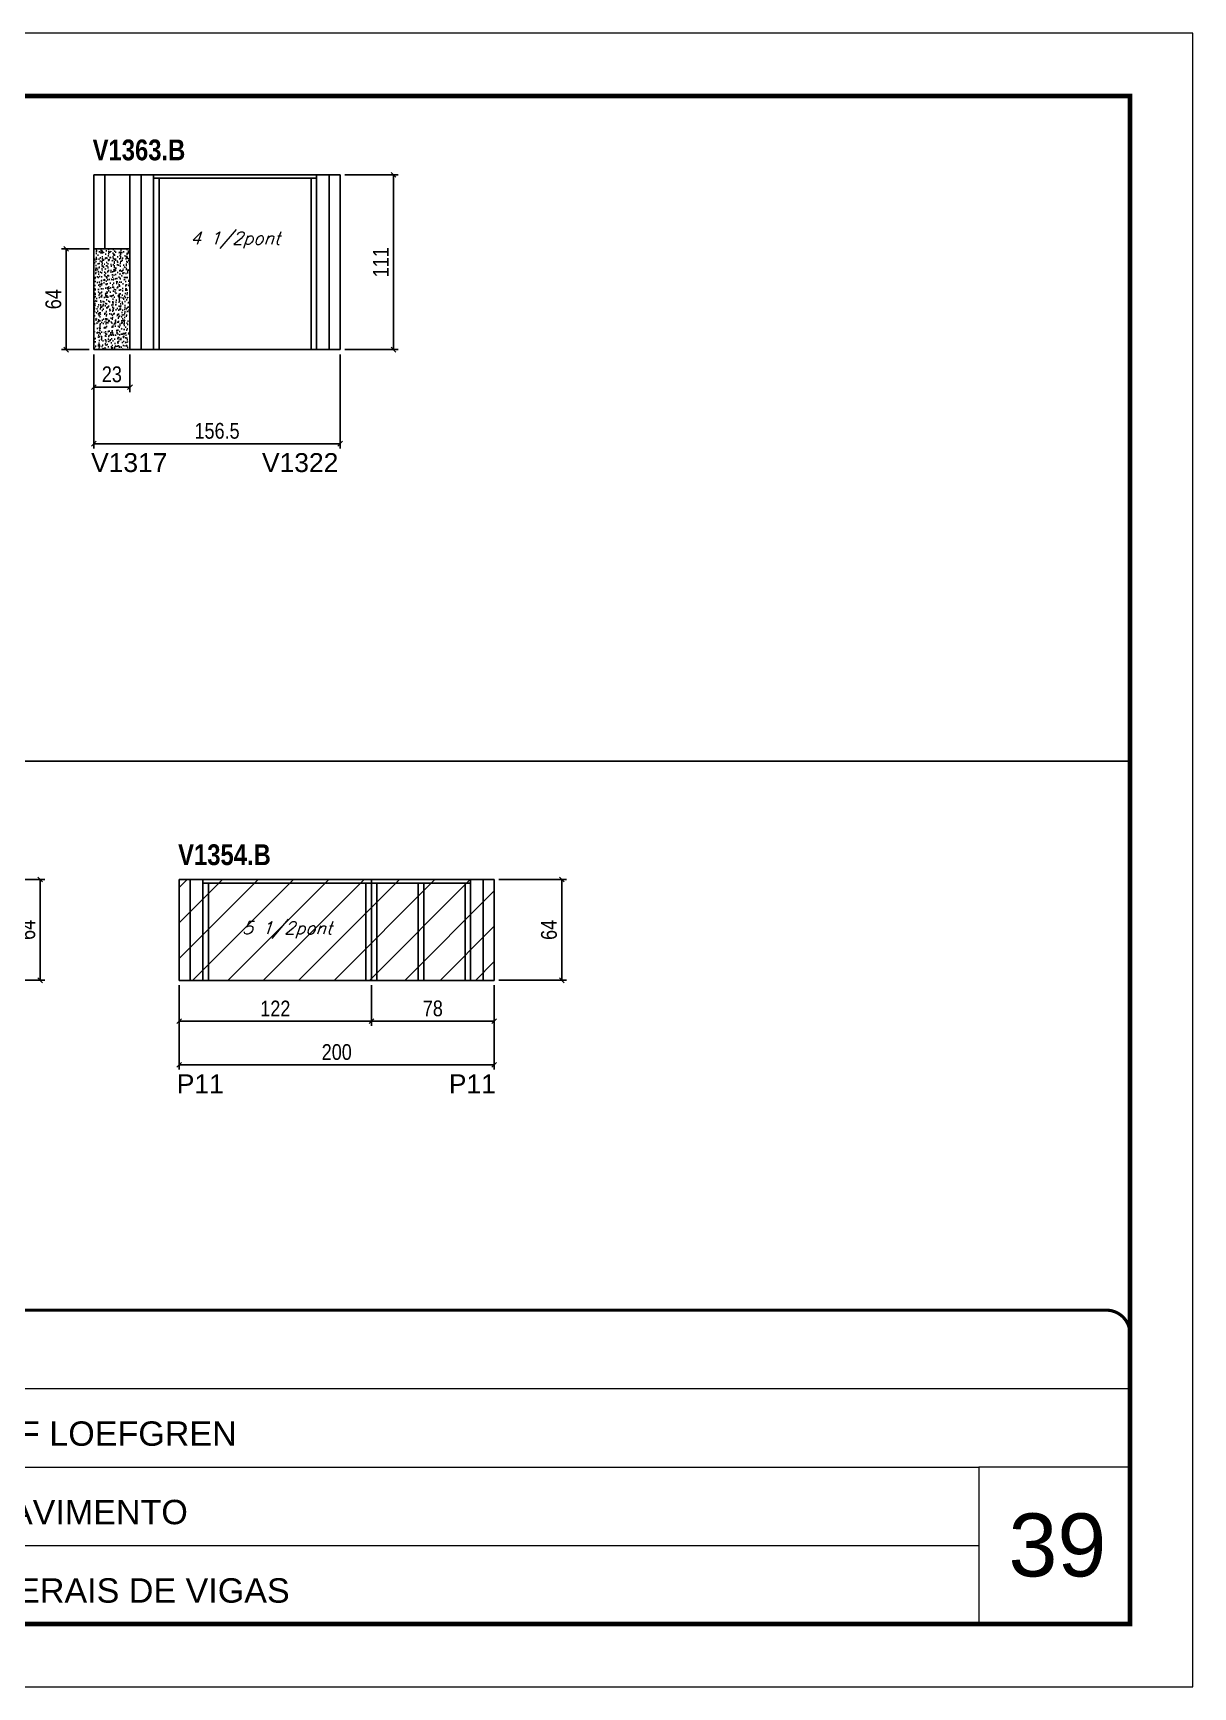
# Model space of a CAD drawing. Extents: x 3309 to 10384, y -2522 to 14608.
# Drawn here: x 7255 to 7991, y 3221 to 4271 of the extents above; entities that cross this region are included whole.
import ezdxf

# ---------------------------------------------------------------- set-up
doc = ezdxf.new("R2010")
doc.units = 0
doc.linetypes.add('CONTINUO', pattern=[0])
doc.linetypes.add('DASHED', pattern=[0.75, 0.5, -0.25])
for name, color, linetype in [('5', 5, 'Continuous'), ('COTA', 241, 'Continuous'), ('NOMENCLATURA', 7, 'Continuous'), ('Painéis', 200, 'Continuous'), ('SARR_2.2x7', 40, 'Continuous'), ('SARR_3.5x7', 81, 'Continuous'), ('texto', 7, 'Continuous')]:
    doc.layers.add(name, color=color, linetype=linetype)
for name, color, linetype, lineweight in [('CARIMBO', 255, 'Continuous', 9), ('Folhas', 255, 'Continuous', 9), ('Hachura', 251, 'Continuous', 9), ('SARRAFO DE PRESSAO', 251, 'DASHED', 9)]:
    doc.layers.add(name, color=color, linetype=linetype, lineweight=lineweight)
doc.styles.add('ARIAL', font='arial.ttf')
doc.styles.add('COTA TECNICA', font='techl___.ttf', dxfattribs={"height": 10})
doc.styles.add('Romans', font='romans.shx')
doc.styles.get("Standard").update_dxf_attribs({"font": 'arial.ttf'})
doc.styles.add('TECNICA', font='techb___.ttf', dxfattribs={"height": 10})
doc.dimstyles.new('PAINEL', dxfattribs={"dimtxt": 10, "dimasz": 3, "dimexe": 3, "dimexo": 3, "dimgap": 3, "dimtad": 1, "dimdec": 1, "dimzin": 12, "dimdsep": 46, "dimtxsty": 'COTA TECNICA', "dimblk1": 'OBLIQUE', "dimblk2": 'OBLIQUE', "dimsah": 1, "dimcen": 0.9, "dimclrd": 4, "dimclre": 4, "dimclrt": 240, "dimadec": 1, "dimazin": 3, "dimtfac": 1, "dimtdec": 1, "dimtmove": 0, "dimatfit": 3, "dimfxl": 1, "dimtolj": 1, "dimtzin": 12, "dimarcsym": 0})

# ---------------------------------------------------------------- blocks, each defined once
blk = doc.blocks.new('9999999999')
at = {"color": 30, "linetype": 'CONTINUO'}
for p, q in [((98564.6, 34379.6), (99584, 34379.6)), ((98564.6, 34329.8), (99488, 34329.8)), ((99584, 34329.8), (99488, 34329.8)), ((99488, 34329.8), (99488, 34230.2)), ((98564.6, 34280), (99488, 34280))]:
    blk.add_line(p, q, dxfattribs=at)
at = {"color": 30, "linetype": 'CONTINUO', "const_width": 2}
blk.add_lwpolyline([(99584, 34230.2), (99584, 34414.4, 0.414214), (99569, 34429.4), (98229, 34429.4, 0.414214), (98214, 34414.4), (98214, 34245.2, 0.414214), (98229, 34230.2), (99584, 34230.2)], format="xyb", dxfattribs=at)
at = {"layer": 'Folhas'}
blk.add_lwpolyline([(98139, 34190.2), (99624, 34190.2), (99624, 35240.2), (98139, 35240.2)], close=True, dxfattribs=at)
at = {"layer": 'Folhas', "color": 30, "const_width": 3}
blk.add_lwpolyline([(98214, 34230.2), (99584, 34230.2), (99584, 35200.2), (98214, 35200.2)], close=True, dxfattribs=at)
at = {"color": 7, "linetype": 'Continuous', "ltscale": 5, "style": 'ARIAL'}
for s, p in [('LEAF LOEFGREN', (98837.7, 34343.3)), ('5°PAVIMENTO', (98837.7, 34293.5)), ('LATERAIS DE VIGAS', (98837.7, 34243.7))]:
    blk.add_text(s, height=15.483, dxfattribs=at).set_placement(p)
blk = doc.blocks.new('_Oblique')
at = {"color": 0, "linetype": 'ByBlock', "lineweight": -2}
blk.add_line((-0.5, -0.5), (0.5, 0.5), dxfattribs=at)
blk = doc.blocks.new('*D1233')
at = {"layer": 'COTA', "color": 4, "lineweight": -2, "transparency": 16777216}
for p, q in [((7293.4, 4066.7), (7293.4, 4007)), ((7449.9, 4066.7), (7449.9, 4007)), ((7293.4, 4010), (7449.9, 4010))]:
    blk.add_line(p, q, dxfattribs=at)
at = {"layer": 'Defpoints', "color": 0, "transparency": 16777216}
for p in [(7293.4, 4069.7), (7449.9, 4069.7), (7449.9, 4010)]:
    blk.add_point(p, dxfattribs=at)
at = {"layer": 'COTA', "color": 4, "lineweight": -2, "transparency": 16777216, "xscale": 3, "yscale": 3, "zscale": 3, "rotation": 180}
blk.add_blockref('_Oblique', (7293.4, 4010), dxfattribs=at)
at = {"layer": 'COTA', "color": 4, "lineweight": -2, "transparency": 16777216, "xscale": 3, "yscale": 3, "zscale": 3}
blk.add_blockref('_Oblique', (7449.9, 4010), dxfattribs=at)
at = {"layer": 'COTA', "color": 240, "transparency": 16777216, "insert": (7371.7, 4018.1), "char_height": 10, "attachment_point": 5, "style": 'COTA TECNICA'}
blk.add_mtext('\\A1;156.5', dxfattribs=at)
blk = doc.blocks.new('*D1234')
at = {"layer": 'COTA', "color": 4, "lineweight": -2, "transparency": 16777216}
for p, q in [((7452.9, 4180.7), (7486.8, 4180.7)), ((7483.8, 4180.7), (7483.8, 4069.7)), ((7452.9, 4069.7), (7486.8, 4069.7))]:
    blk.add_line(p, q, dxfattribs=at)
at = {"layer": 'Defpoints', "color": 0, "transparency": 16777216}
for p in [(7449.9, 4180.7), (7449.9, 4069.7), (7483.8, 4069.7)]:
    blk.add_point(p, dxfattribs=at)
at = {"layer": 'COTA', "color": 4, "lineweight": -2, "transparency": 16777216, "xscale": 3, "yscale": 3, "zscale": 3}
for p, rotation in [((7483.8, 4180.7), 90), ((7483.8, 4069.7), 270)]:
    blk.add_blockref('_Oblique', p, dxfattribs=dict(at, rotation=rotation))
at = {"layer": 'COTA', "color": 240, "transparency": 16777216, "insert": (7475.7, 4125.2), "char_height": 10, "attachment_point": 5, "rotation": 90, "style": 'COTA TECNICA'}
blk.add_mtext('\\A1;111', dxfattribs=at)
blk = doc.blocks.new('*D1235')
at = {"layer": 'COTA', "color": 4, "lineweight": -2, "transparency": 16777216}
for p, q in [((7290.4, 4133.7), (7272.9, 4133.7)), ((7275.9, 4133.7), (7275.9, 4069.7)), ((7290.4, 4069.7), (7272.9, 4069.7))]:
    blk.add_line(p, q, dxfattribs=at)
at = {"layer": 'Defpoints', "color": 0, "transparency": 16777216}
for p in [(7293.4, 4133.7), (7275.9, 4069.7), (7293.4, 4069.7)]:
    blk.add_point(p, dxfattribs=at)
at = {"layer": 'COTA', "color": 4, "lineweight": -2, "transparency": 16777216, "xscale": 3, "yscale": 3, "zscale": 3}
for p, rotation in [((7275.9, 4133.7), 90), ((7275.9, 4069.7), 270)]:
    blk.add_blockref('_Oblique', p, dxfattribs=dict(at, rotation=rotation))
at = {"layer": 'COTA', "color": 240, "transparency": 16777216, "insert": (7267.8, 4101.7), "char_height": 10, "attachment_point": 5, "rotation": 90, "style": 'COTA TECNICA'}
blk.add_mtext('\\A1;64', dxfattribs=at)
blk = doc.blocks.new('*D1236')
at = {"layer": 'COTA', "color": 4, "lineweight": -2, "transparency": 16777216}
for p, q in [((7293.4, 4066.7), (7293.4, 4042.8)), ((7316.4, 4066.7), (7316.4, 4042.8)), ((7293.4, 4045.8), (7316.4, 4045.8))]:
    blk.add_line(p, q, dxfattribs=at)
at = {"layer": 'Defpoints', "color": 0, "transparency": 16777216}
for p in [(7293.4, 4069.7), (7316.4, 4069.7), (7316.4, 4045.8)]:
    blk.add_point(p, dxfattribs=at)
at = {"layer": 'COTA', "color": 4, "lineweight": -2, "transparency": 16777216, "xscale": 3, "yscale": 3, "zscale": 3, "rotation": 180}
blk.add_blockref('_Oblique', (7293.4, 4045.8), dxfattribs=at)
at = {"layer": 'COTA', "color": 4, "lineweight": -2, "transparency": 16777216, "xscale": 3, "yscale": 3, "zscale": 3}
blk.add_blockref('_Oblique', (7316.4, 4045.8), dxfattribs=at)
at = {"layer": 'COTA', "color": 240, "transparency": 16777216, "insert": (7304.9, 4054), "char_height": 10, "attachment_point": 5, "style": 'COTA TECNICA'}
blk.add_mtext('\\A1;23', dxfattribs=at)
blk = doc.blocks.new('*D1288')
at = {"layer": 'COTA', "color": 4, "lineweight": -2, "transparency": 16777216}
for p, q in [((7198.2, 3733.3), (7262.4, 3733.3)), ((7259.4, 3669.3), (7259.4, 3733.3)), ((7198.2, 3669.3), (7262.4, 3669.3))]:
    blk.add_line(p, q, dxfattribs=at)
at = {"layer": 'Defpoints', "color": 0, "transparency": 16777216}
for p in [(7195.2, 3733.3), (7259.4, 3733.3), (7195.2, 3669.3)]:
    blk.add_point(p, dxfattribs=at)
at = {"layer": 'COTA', "color": 4, "lineweight": -2, "transparency": 16777216, "xscale": 3, "yscale": 3, "zscale": 3}
for p, rotation in [((7259.4, 3733.3), 90), ((7259.4, 3669.3), 270)]:
    blk.add_blockref('_Oblique', p, dxfattribs=dict(at, rotation=rotation))
at = {"layer": 'COTA', "color": 240, "transparency": 16777216, "insert": (7251.3, 3701.3), "char_height": 10, "attachment_point": 5, "rotation": 90, "style": 'COTA TECNICA'}
blk.add_mtext('\\A1;64', dxfattribs=at)
blk = doc.blocks.new('*D1278')
at = {"layer": 'COTA', "color": 4, "linetype": 'ByBlock', "lineweight": -2, "transparency": 16777216}
for p, q in [((7469.7, 3666.3), (7469.7, 3640.3)), ((7547.7, 3666.3), (7547.7, 3640.3)), ((7547.7, 3643.3), (7469.7, 3643.3))]:
    blk.add_line(p, q, dxfattribs=at)
at = {"layer": 'Defpoints', "color": 0, "linetype": 'ByBlock', "transparency": 16777216}
for p in [(7469.7, 3669.3), (7547.7, 3669.3), (7469.7, 3643.3)]:
    blk.add_point(p, dxfattribs=at)
at = {"layer": 'COTA', "color": 4, "linetype": 'ByBlock', "lineweight": -2, "transparency": 16777216, "xscale": 3, "yscale": 3, "zscale": 3, "rotation": 180}
blk.add_blockref('_Oblique', (7469.7, 3643.3), dxfattribs=at)
at = {"layer": 'COTA', "color": 4, "linetype": 'ByBlock', "lineweight": -2, "transparency": 16777216, "xscale": 3, "yscale": 3, "zscale": 3}
blk.add_blockref('_Oblique', (7547.7, 3643.3), dxfattribs=at)
at = {"layer": 'COTA', "color": 240, "linetype": 'ByBlock', "transparency": 16777216, "insert": (7508.7, 3651.4), "char_height": 10, "attachment_point": 5, "style": 'COTA TECNICA'}
blk.add_mtext('\\A1;78', dxfattribs=at)
blk = doc.blocks.new('*D1279')
at = {"layer": 'COTA', "color": 4, "linetype": 'ByBlock', "lineweight": -2, "transparency": 16777216}
for p, q in [((7347.7, 3666.3), (7347.7, 3640.3)), ((7469.7, 3666.3), (7469.7, 3640.3)), ((7469.7, 3643.3), (7347.7, 3643.3))]:
    blk.add_line(p, q, dxfattribs=at)
at = {"layer": 'Defpoints', "color": 0, "linetype": 'ByBlock', "transparency": 16777216}
for p in [(7347.7, 3669.3), (7469.7, 3669.3), (7347.7, 3643.3)]:
    blk.add_point(p, dxfattribs=at)
at = {"layer": 'COTA', "color": 4, "linetype": 'ByBlock', "lineweight": -2, "transparency": 16777216, "xscale": 3, "yscale": 3, "zscale": 3, "rotation": 180}
blk.add_blockref('_Oblique', (7347.7, 3643.3), dxfattribs=at)
at = {"layer": 'COTA', "color": 4, "linetype": 'ByBlock', "lineweight": -2, "transparency": 16777216, "xscale": 3, "yscale": 3, "zscale": 3}
blk.add_blockref('_Oblique', (7469.7, 3643.3), dxfattribs=at)
at = {"layer": 'COTA', "color": 240, "linetype": 'ByBlock', "transparency": 16777216, "insert": (7408.7, 3651.4), "char_height": 10, "attachment_point": 5, "style": 'COTA TECNICA'}
blk.add_mtext('\\A1;122', dxfattribs=at)
blk = doc.blocks.new('*D1289')
at = {"layer": 'COTA', "color": 4, "linetype": 'ByBlock', "lineweight": -2, "transparency": 16777216}
for p, q in [((7347.7, 3666.3), (7347.7, 3612.6)), ((7547.7, 3666.3), (7547.7, 3612.6)), ((7547.7, 3615.6), (7347.7, 3615.6))]:
    blk.add_line(p, q, dxfattribs=at)
at = {"layer": 'Defpoints', "color": 0, "linetype": 'ByBlock', "transparency": 16777216}
for p in [(7347.7, 3669.3), (7547.7, 3669.3), (7347.7, 3615.6)]:
    blk.add_point(p, dxfattribs=at)
at = {"layer": 'COTA', "color": 4, "linetype": 'ByBlock', "lineweight": -2, "transparency": 16777216, "xscale": 3, "yscale": 3, "zscale": 3, "rotation": 180}
blk.add_blockref('_Oblique', (7347.7, 3615.6), dxfattribs=at)
at = {"layer": 'COTA', "color": 4, "linetype": 'ByBlock', "lineweight": -2, "transparency": 16777216, "xscale": 3, "yscale": 3, "zscale": 3}
blk.add_blockref('_Oblique', (7547.7, 3615.6), dxfattribs=at)
at = {"layer": 'COTA', "color": 240, "linetype": 'ByBlock', "transparency": 16777216, "insert": (7447.7, 3623.7), "char_height": 10, "attachment_point": 5, "style": 'COTA TECNICA'}
blk.add_mtext('\\A1;200', dxfattribs=at)
blk = doc.blocks.new('*D1290')
at = {"layer": 'COTA', "color": 4, "lineweight": -2, "transparency": 16777216}
for p, q in [((7550.7, 3733.3), (7593.6, 3733.3)), ((7590.6, 3733.3), (7590.6, 3669.3)), ((7550.7, 3669.3), (7593.6, 3669.3))]:
    blk.add_line(p, q, dxfattribs=at)
at = {"layer": 'Defpoints', "color": 0, "transparency": 16777216}
for p in [(7547.7, 3733.3), (7547.7, 3669.3), (7590.6, 3669.3)]:
    blk.add_point(p, dxfattribs=at)
at = {"layer": 'COTA', "color": 4, "lineweight": -2, "transparency": 16777216, "xscale": 3, "yscale": 3, "zscale": 3}
for p, rotation in [((7590.6, 3733.3), 90), ((7590.6, 3669.3), 270)]:
    blk.add_blockref('_Oblique', p, dxfattribs=dict(at, rotation=rotation))
at = {"layer": 'COTA', "color": 240, "transparency": 16777216, "insert": (7582.5, 3701.3), "char_height": 10, "attachment_point": 5, "rotation": 90, "style": 'COTA TECNICA'}
blk.add_mtext('\\A1;64', dxfattribs=at)

msp = doc.modelspace()

# ---------------------------------------------------------------- hatches: boundary and pattern name
at = {"layer": 'COTA'}
h = msp.add_hatch(dxfattribs=at)
h.set_pattern_fill('AR-CONC', color=256, scale=0.03)
h.paths.add_polyline_path([(7316.41, 4133.72), (7293.41, 4133.72), (7293.41, 4069.72), (7316.41, 4069.72)])
at = {"layer": 'Hachura', "linetype": 'ByBlock'}
h = msp.add_hatch(dxfattribs=at)
h.set_pattern_fill('ANSI31', color=256, scale=5)
h.set_pattern_definition([(45, (334.334, -8089.655), (-11.22532, 11.22532), [])])
h.paths.add_polyline_path([(7469.69, 3733.25), (7347.69, 3733.25), (7347.69, 3669.25), (7469.69, 3669.25)])
h.paths.add_polyline_path([(7469.69, 3733.25), (7469.69, 3669.25), (7547.69, 3669.25), (7547.69, 3733.25)])

# ---------------------------------------------------------------- linework, layer by layer
at = {"layer": 'COTA'}
for p, q in [((7316.41, 4133.72), (7316.41, 4180.72)), ((7293.41, 4133.72), (7293.41, 4069.72)), ((7293.41, 4069.72), (7316.41, 4069.72)), ((6581.37, 3808.48), (7951.37, 3808.48))]:
    msp.add_line(p, q, dxfattribs=at)
at = {"layer": 'Painéis', "linetype": 'ByBlock'}
for p, q in [((7293.41, 4133.72), (7293.41, 4180.72)), ((7293.41, 4180.72), (7449.91, 4180.72)), ((7449.91, 4180.72), (7449.91, 4069.72)), ((7316.41, 4133.72), (7293.41, 4133.72)), ((7316.41, 4069.72), (7316.41, 4133.72)), ((7449.91, 4069.72), (7316.41, 4069.72)), ((7547.69, 3733.25, 0), (7347.69, 3733.25, 0)), ((7347.69, 3669.25, 0), (7347.69, 3733.25, 0)), ((7469.69, 3669.25, 0), (7469.69, 3733.25, 0)), ((7547.69, 3669.25, 0), (7547.69, 3733.25, 0)), ((7547.69, 3669.25, 0), (7347.69, 3669.25, 0))]:
    msp.add_line(p, q, dxfattribs=at)
at = {"layer": 'SARR_2.2x7', "linetype": 'Continuous'}
for p, q in [((7300.41, 4133.72), (7300.41, 4180.72)), ((7323.41, 4069.72), (7323.41, 4180.72)), ((7442.91, 4069.72), (7442.91, 4180.72)), ((7331.41, 4178.52), (7434.91, 4178.52)), ((7354.69, 3669.25, 0), (7354.69, 3733.25, 0)), ((7469.69, 3731.05, 0), (7362.69, 3731.05, 0)), ((7532.69, 3731.05, 0), (7469.69, 3731.05, 0)), ((7540.69, 3669.25, 0), (7540.69, 3733.25, 0))]:
    msp.add_line(p, q, dxfattribs=at)
at = {"layer": 'SARR_3.5x7'}
for p, q in [((7331.41, 4180.72), (7331.41, 4069.72)), ((7434.91, 4180.72), (7434.91, 4069.72)), ((7334.91, 4178.52), (7334.91, 4069.72)), ((7431.41, 4178.52), (7431.41, 4069.72)), ((7362.69, 3733.25, 0), (7362.69, 3669.25, 0)), ((7366.19, 3731.05, 0), (7366.19, 3669.25, 0)), ((7466.19, 3731.05, 0), (7466.19, 3669.25, 0)), ((7469.69, 3731.05, 0), (7469.69, 3669.25, 0)), ((7473.19, 3731.05, 0), (7473.19, 3669.25, 0)), ((7499.45, 3731.05, 0), (7499.45, 3669.25, 0)), ((7502.95, 3731.05, 0), (7502.95, 3669.25, 0)), ((7529.19, 3731.05, 0), (7529.19, 3669.25, 0)), ((7532.69, 3733.25, 0), (7532.69, 3669.25, 0))]:
    msp.add_line(p, q, dxfattribs=at)

# ---------------------------------------------------------------- block references
at = {"layer": 'SARRAFO DE PRESSAO', "color": 6, "linetype": 'ByBlock'}
msp.add_blockref('9999999999', (-91632.61, -30969.52), dxfattribs=at)

# ---------------------------------------------------------------- texts
at = {"layer": '5', "linetype": 'Continuous'}
for s, rotation, p in [('V1317', 0.00004, (7291.73, 3992)), ('V1322', 0.00004, (7400.23, 3992)), ('P11', 359.99996, (7346.15, 3597.61, 0)), ('P11', 0.00004, (7518.9, 3597.61, 0))]:
    msp.add_text(s, height=12, rotation=rotation, dxfattribs=at).set_placement(p)
at = {"layer": 'CARIMBO', "style": 'ARIAL'}
msp.add_text('39', height=40, dxfattribs=at).set_placement((7874.23, 3290.83))
at = {"layer": 'NOMENCLATURA', "style": 'TECNICA'}
for s, p in [('V1363.B', (7292.69, 4189.91)), ('V1354.B', (7346.97, 3742.44, 0))]:
    msp.add_text(s, height=13.2, dxfattribs=at).set_placement(p)
at = {"layer": 'texto', "color": 2, "char_height": 8, "attachment_point": 5, "style": 'Romans'}
for s, insert in [('{\\Q19;\\C256;4 1/2pont}', (7383.16, 4139.22)), ('{\\Q19;\\C256;5 1/2pont}', (7416.19, 3701.25, 0))]:
    msp.add_mtext(s, dxfattribs=dict(at, insert=insert))

# ---------------------------------------------------------------- dimensions: what is measured, and where the dimension line sits
at = {"layer": 'COTA'}
for base, p1, p2, picture, middle in [((7483.79, 4069.72), (7449.91, 4180.72), (7449.91, 4069.72), '*D1234', (7475.73, 4125.22)), ((7275.86, 4069.72), (7293.41, 4133.72), (7293.41, 4069.72), '*D1235', (7267.76, 4101.72)), ((7259.41, 3733.25, 0), (7195.16, 3669.25, 0), (7195.16, 3733.25, 0), '*D1288', (7251.31, 3701.25, 0)), ((7590.58, 3669.25, 0), (7547.69, 3733.25, 0), (7547.69, 3669.25, 0), '*D1290', (7582.47, 3701.25, 0))]:
    dim = msp.add_linear_dim(base=base, p1=p1, p2=p2, angle=90, dimstyle='PAINEL', dxfattribs=at)
    dim.commit()
    dim.dimension.update_dxf_attribs({"geometry": picture, "text_midpoint": middle})
for base, p2, picture, middle in [((7449.91, 4010.01), (7449.91, 4069.72), '*D1233', (7371.66, 4018.12)), ((7316.41, 4045.77), (7316.41, 4069.72), '*D1236', (7304.91, 4053.99))]:
    dim = msp.add_linear_dim(base=base, p1=(7293.41, 4069.72), p2=p2, dimstyle='PAINEL', dxfattribs=at)
    dim.commit()
    dim.dimension.update_dxf_attribs({"geometry": picture, "text_midpoint": middle})
at = {"layer": 'COTA', "linetype": 'ByBlock'}
dim = msp.add_linear_dim(base=(7347.69, 3643.34, 0), p1=(7469.69, 3669.25, 0), p2=(7347.69, 3669.25, 0), angle=180, dimstyle='PAINEL', override={"dimtmove": 1}, dxfattribs=at)
dim.commit()
dim.dimension.update_dxf_attribs({"geometry": '*D1279', "text_midpoint": (7408.69, 3651.39, 0)})
for base, p2, picture, middle in [((7347.69, 3615.63, 0), (7347.69, 3669.25, 0), '*D1289', (7447.69, 3623.73, 0)), ((7469.69, 3643.34, 0), (7469.69, 3669.25, 0), '*D1278', (7508.69, 3651.43, 0))]:
    dim = msp.add_linear_dim(base=base, p1=(7547.69, 3669.25, 0), p2=p2, angle=180, dimstyle='PAINEL', dxfattribs=at)
    dim.commit()
    dim.dimension.update_dxf_attribs({"geometry": picture, "text_midpoint": middle})

doc.saveas('drawing.dxf')
